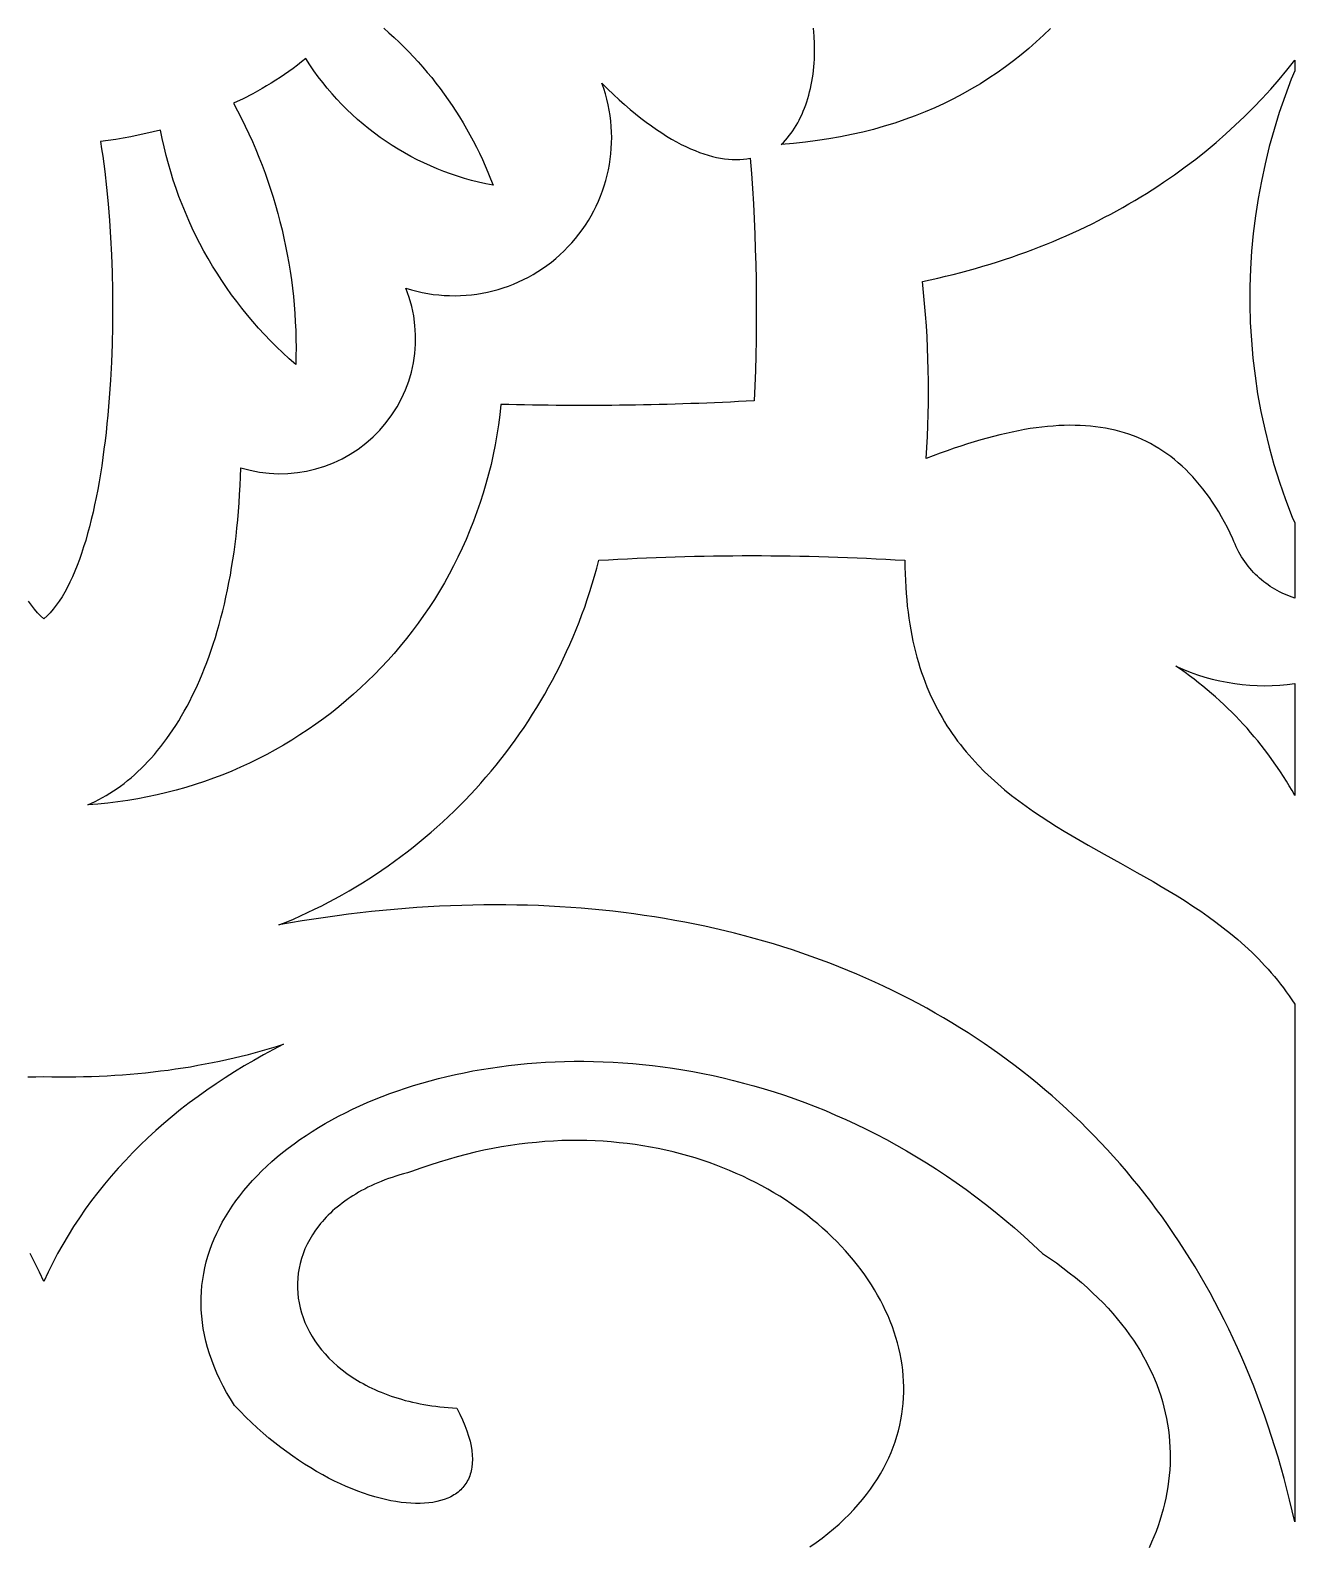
# Model space of a CAD drawing. Extents: x -4950 to -2150, y -1354 to 1346.
# Drawn here: x -2500.7 to -2349.8, y 801.8 to 982.7 of the extents above; entities that cross this region are included whole.
import ezdxf

# ---------------------------------------------------------------- set-up
doc = ezdxf.new("R2010")
doc.units = 0
doc.layers.add('LAYER_1', color=18, linetype='CONTINUOUS')

msp = doc.modelspace()

# ---------------------------------------------------------------- linework, layer by layer
at = {"layer": 'LAYER_1'}
msp.add_lwpolyline([(-2458.57, 982.94), (-2457.94, 982.39), (-2457.33, 981.84), (-2456.73, 981.27), (-2456.15, 980.7), (-2455.57, 980.11), (-2455, 979.52), (-2454.44, 978.91), (-2453.9, 978.3), (-2453.36, 977.67), (-2452.84, 977.04), (-2452.33, 976.39), (-2451.83, 975.74), (-2451.34, 975.08), (-2450.87, 974.41), (-2450.4, 973.73), (-2449.95, 973.04), (-2449.51, 972.35), (-2449.08, 971.65), (-2448.67, 970.94), (-2448.27, 970.22), (-2447.88, 969.49), (-2447.5, 968.76), (-2447.14, 968.01), (-2446.79, 967.27), (-2446.45, 966.51), (-2446.12, 965.75), (-2445.81, 964.98), (-2445.52, 964.2, -0.209037), (-2467.87, 979.31), (-2468.36, 978.92), (-2468.86, 978.53), (-2469.37, 978.15), (-2469.88, 977.78), (-2470.4, 977.42), (-2470.93, 977.07), (-2471.46, 976.72), (-2472, 976.38), (-2472.54, 976.06), (-2473.09, 975.74), (-2473.64, 975.42), (-2474.2, 975.12), (-2475.33, 974.53), (-2476.48, 973.98), (-2476, 973.08), (-2475.54, 972.17), (-2475.09, 971.26), (-2474.66, 970.34), (-2474.24, 969.42), (-2473.84, 968.48), (-2473.46, 967.55), (-2473.09, 966.61), (-2472.73, 965.66), (-2472.4, 964.7), (-2472.07, 963.75), (-2471.77, 962.78), (-2471.48, 961.81), (-2471.2, 960.84), (-2470.95, 959.86), (-2470.7, 958.88), (-2470.48, 957.9), (-2470.27, 956.91), (-2470.08, 955.92), (-2469.9, 954.92), (-2469.74, 953.93), (-2469.59, 952.93), (-2469.47, 951.92), (-2469.35, 950.92), (-2469.26, 949.91), (-2469.18, 948.9), (-2469.12, 947.88), (-2469.07, 946.87), (-2469.04, 945.85), (-2469.03, 944.84), (-2469.04, 943.82), (-2469.06, 942.8), (-2469.84, 943.49), (-2470.6, 944.19), (-2471.35, 944.91), (-2472.08, 945.64), (-2472.8, 946.39), (-2473.49, 947.15), (-2474.18, 947.92), (-2474.84, 948.71), (-2475.49, 949.51), (-2476.11, 950.32), (-2476.73, 951.14), (-2477.32, 951.98), (-2477.9, 952.83), (-2478.45, 953.69), (-2478.99, 954.56), (-2479.51, 955.44), (-2480.02, 956.33), (-2480.5, 957.24), (-2480.97, 958.15), (-2481.41, 959.07), (-2481.84, 960), (-2482.24, 960.95), (-2482.63, 961.9), (-2483, 962.85), (-2483.35, 963.82), (-2483.68, 964.79), (-2483.98, 965.78), (-2484.27, 966.77), (-2484.54, 967.76), (-2484.78, 968.77), (-2485.01, 969.77), (-2485.21, 970.79), (-2486.09, 970.57), (-2486.97, 970.36), (-2487.86, 970.16), (-2488.75, 969.98), (-2489.65, 969.82), (-2490.55, 969.67), (-2491.46, 969.54), (-2492.37, 969.43), (-2492.23, 968.55), (-2492.1, 967.66), (-2491.86, 965.83), (-2491.64, 963.94), (-2491.46, 961.99), (-2491.3, 959.99), (-2491.16, 957.95), (-2491.06, 955.88), (-2490.99, 953.77), (-2490.94, 951.65), (-2490.93, 949.51), (-2490.94, 947.37), (-2490.99, 945.22), (-2491.07, 943.08), (-2491.18, 940.95), (-2491.32, 938.83), (-2491.5, 936.75), (-2491.6, 935.72), (-2491.71, 934.7), (-2491.82, 933.69), (-2491.95, 932.69), (-2492.08, 931.7), (-2492.22, 930.72), (-2492.38, 929.76), (-2492.54, 928.81), (-2492.7, 927.87), (-2492.88, 926.95), (-2493.07, 926.05), (-2493.26, 925.17), (-2493.47, 924.3), (-2493.68, 923.45), (-2493.9, 922.62), (-2494.13, 921.82), (-2494.38, 921.03), (-2494.63, 920.27), (-2494.88, 919.53), (-2495.15, 918.82), (-2495.43, 918.13), (-2495.72, 917.47), (-2496.02, 916.83), (-2496.32, 916.22), (-2496.64, 915.64), (-2496.96, 915.09), (-2497.3, 914.57), (-2497.65, 914.08), (-2498, 913.62), (-2498.37, 913.19), (-2498.74, 912.8), (-2499.13, 912.45), (-2499.51, 912.8), (-2499.89, 913.19), (-2500.25, 913.62), (-2500.61, 914.08), (-2500.95, 914.57)], format="xyb", dxfattribs=at)
for points in [[(-2378.99, 982.92), (-2379.83, 982.11), (-2380.69, 981.31), (-2381.57, 980.53), (-2382.48, 979.78), (-2383.41, 979.04), (-2384.36, 978.32), (-2385.33, 977.63), (-2386.33, 976.96), (-2387.35, 976.32), (-2388.4, 975.69), (-2389.46, 975.09), (-2390.55, 974.52), (-2391.67, 973.97), (-2392.8, 973.45), (-2393.96, 972.95), (-2395.14, 972.48), (-2396.35, 972.03), (-2397.58, 971.62), (-2398.83, 971.23), (-2400.1, 970.87), (-2401.4, 970.54), (-2402.72, 970.24), (-2404.06, 969.97), (-2405.43, 969.72), (-2406.81, 969.52), (-2408.23, 969.34), (-2409.66, 969.19), (-2411.12, 969.08), (-2410.87, 969.32), (-2410.63, 969.58), (-2410.39, 969.84), (-2410.17, 970.12), (-2409.95, 970.4), (-2409.74, 970.7), (-2409.54, 971.01), (-2409.34, 971.32), (-2409.16, 971.65), (-2408.98, 971.98), (-2408.81, 972.33), (-2408.64, 972.68), (-2408.49, 973.04), (-2408.34, 973.41), (-2408.2, 973.78), (-2408.07, 974.17), (-2407.95, 974.56), (-2407.84, 974.95), (-2407.73, 975.36), (-2407.64, 975.76), (-2407.55, 976.18), (-2407.47, 976.6), (-2407.4, 977.03), (-2407.33, 977.46), (-2407.28, 977.9), (-2407.23, 978.34), (-2407.2, 978.78), (-2407.17, 979.23), (-2407.15, 979.69), (-2407.14, 980.14), (-2407.15, 981.07), (-2407.19, 982), (-2407.22, 982.47), (-2407.27, 982.94)], [(-2501.04, 857.79), (-2500.09, 857.8), (-2499.13, 857.82), (-2498.17, 857.8), (-2497.22, 857.79), (-2496.27, 857.79), (-2495.32, 857.8), (-2494.38, 857.82), (-2493.44, 857.85), (-2492.51, 857.89), (-2491.58, 857.93), (-2490.66, 857.98), (-2489.74, 858.05), (-2488.82, 858.12), (-2487.91, 858.2), (-2487, 858.29), (-2486.1, 858.39), (-2485.2, 858.5), (-2484.3, 858.61), (-2483.41, 858.74), (-2482.52, 858.87), (-2481.64, 859.01), (-2480.76, 859.17), (-2479.88, 859.33), (-2479.01, 859.5), (-2478.15, 859.67), (-2477.28, 859.86), (-2476.42, 860.06), (-2475.57, 860.26), (-2474.72, 860.48), (-2473.87, 860.7), (-2473.03, 860.93), (-2472.19, 861.17), (-2471.36, 861.42), (-2470.53, 861.68), (-2471.72, 861.06), (-2472.91, 860.42), (-2474.08, 859.76), (-2475.23, 859.09), (-2476.36, 858.4), (-2477.48, 857.69), (-2478.58, 856.96), (-2479.66, 856.22), (-2480.73, 855.46), (-2481.77, 854.68), (-2482.8, 853.88), (-2483.81, 853.07), (-2484.79, 852.24), (-2485.76, 851.39), (-2486.7, 850.52), (-2487.62, 849.64), (-2488.52, 848.75), (-2489.4, 847.83), (-2490.26, 846.9), (-2491.09, 845.95), (-2491.9, 844.99), (-2492.69, 844.01), (-2493.45, 843.02), (-2494.18, 842), (-2494.89, 840.98), (-2495.58, 839.93), (-2496.24, 838.88), (-2496.87, 837.8), (-2497.48, 836.71), (-2498.05, 835.61), (-2498.61, 834.49), (-2499.13, 833.36), (-2499.65, 834.49), (-2500.2, 835.61), (-2500.78, 836.71)], [(-2407.71, 801.69), (-2406.96, 802.22), (-2406.23, 802.76), (-2405.54, 803.31), (-2404.87, 803.87), (-2404.22, 804.43), (-2403.61, 805), (-2403.02, 805.58), (-2402.46, 806.17), (-2401.93, 806.76), (-2401.42, 807.36), (-2400.94, 807.96), (-2400.48, 808.57), (-2400.05, 809.19), (-2399.65, 809.81), (-2399.27, 810.43), (-2398.92, 811.06), (-2398.59, 811.69), (-2398.28, 812.33), (-2398.01, 812.97), (-2397.75, 813.61), (-2397.52, 814.25), (-2397.31, 814.9), (-2397.13, 815.55), (-2396.97, 816.21), (-2396.83, 816.86), (-2396.72, 817.52), (-2396.63, 818.17), (-2396.56, 818.83), (-2396.51, 819.49), (-2396.49, 820.15), (-2396.49, 820.81), (-2396.51, 821.47), (-2396.55, 822.13), (-2396.61, 822.78), (-2396.7, 823.44), (-2396.8, 824.1), (-2396.93, 824.75), (-2397.08, 825.4), (-2397.24, 826.05), (-2397.43, 826.7), (-2397.64, 827.34), (-2397.86, 827.98), (-2398.11, 828.62), (-2398.37, 829.26), (-2398.66, 829.89), (-2398.96, 830.51), (-2399.28, 831.13), (-2399.62, 831.75), (-2399.98, 832.36), (-2400.35, 832.97), (-2400.75, 833.57), (-2401.16, 834.16), (-2401.58, 834.75), (-2402.03, 835.34), (-2402.49, 835.91), (-2402.97, 836.48), (-2403.46, 837.04), (-2403.98, 837.59), (-2404.5, 838.14), (-2405.05, 838.68), (-2405.61, 839.2), (-2406.18, 839.72), (-2406.77, 840.24), (-2407.37, 840.74), (-2407.99, 841.23), (-2408.63, 841.71), (-2409.27, 842.18), (-2409.94, 842.65), (-2410.61, 843.1), (-2411.3, 843.54), (-2412, 843.96), (-2412.72, 844.38), (-2413.45, 844.79), (-2414.19, 845.18), (-2414.95, 845.56), (-2415.71, 845.93), (-2416.49, 846.28), (-2417.29, 846.62), (-2418.09, 846.95), (-2418.9, 847.26), (-2419.73, 847.56), (-2420.57, 847.85), (-2421.41, 848.12), (-2422.27, 848.37), (-2423.14, 848.61), (-2424.02, 848.84), (-2424.91, 849.04), (-2425.81, 849.24), (-2426.72, 849.41), (-2427.64, 849.57), (-2428.57, 849.71), (-2429.5, 849.84), (-2430.45, 849.94), (-2431.4, 850.03), (-2432.37, 850.1), (-2433.34, 850.16), (-2434.32, 850.19), (-2435.3, 850.2), (-2436.3, 850.2), (-2437.3, 850.18), (-2438.31, 850.13), (-2439.32, 850.07), (-2440.34, 849.98), (-2441.37, 849.88), (-2442.41, 849.75), (-2443.45, 849.6), (-2444.49, 849.43), (-2445.55, 849.24), (-2446.6, 849.03), (-2447.67, 848.79), (-2448.73, 848.53), (-2449.81, 848.25), (-2450.88, 847.95), (-2451.96, 847.62), (-2453.05, 847.27), (-2454.14, 846.89), (-2455.23, 846.49), (-2455.72, 846.36), (-2456.19, 846.23), (-2456.66, 846.09), (-2457.12, 845.95), (-2457.57, 845.8), (-2458.01, 845.65), (-2458.44, 845.49), (-2458.86, 845.32), (-2459.27, 845.15), (-2459.68, 844.97), (-2460.07, 844.79), (-2460.46, 844.61), (-2460.83, 844.41), (-2461.2, 844.22), (-2461.56, 844.02), (-2461.91, 843.81), (-2462.25, 843.6), (-2462.58, 843.39), (-2462.91, 843.17), (-2463.22, 842.95), (-2463.53, 842.73), (-2463.82, 842.5), (-2464.11, 842.26), (-2464.39, 842.03), (-2464.66, 841.79), (-2464.92, 841.54), (-2465.18, 841.3), (-2465.42, 841.05), (-2465.66, 840.79), (-2465.89, 840.54), (-2466.11, 840.28), (-2466.32, 840.02), (-2466.71, 839.48), (-2467.07, 838.94), (-2467.4, 838.39), (-2467.7, 837.83), (-2467.96, 837.27), (-2468.19, 836.69), (-2468.38, 836.12), (-2468.54, 835.53), (-2468.67, 834.95), (-2468.77, 834.36), (-2468.83, 833.77), (-2468.86, 833.17), (-2468.86, 832.58), (-2468.83, 831.99), (-2468.76, 831.4), (-2468.66, 830.81), (-2468.54, 830.22), (-2468.38, 829.64), (-2468.19, 829.06), (-2467.96, 828.49), (-2467.71, 827.93), (-2467.43, 827.37), (-2467.12, 826.82), (-2466.77, 826.28), (-2466.4, 825.75), (-2465.99, 825.23), (-2465.56, 824.72), (-2465.1, 824.22), (-2464.6, 823.74), (-2464.08, 823.27), (-2463.53, 822.82), (-2462.95, 822.38), (-2462.34, 821.96), (-2461.7, 821.56), (-2461.37, 821.37), (-2461.03, 821.18), (-2460.69, 820.99), (-2460.34, 820.81), (-2459.98, 820.64), (-2459.61, 820.47), (-2459.24, 820.3), (-2458.86, 820.15), (-2458.47, 819.99), (-2458.08, 819.84), (-2457.68, 819.7), (-2457.27, 819.57), (-2456.86, 819.44), (-2456.44, 819.31), (-2456.01, 819.19), (-2455.58, 819.08), (-2455.14, 818.98), (-2454.69, 818.88), (-2454.23, 818.78), (-2453.77, 818.7), (-2453.3, 818.62), (-2452.83, 818.55), (-2452.35, 818.48), (-2451.86, 818.42), (-2451.36, 818.37), (-2450.86, 818.33), (-2450.35, 818.29), (-2449.84, 818.26), (-2449.47, 817.55), (-2449.15, 816.85), (-2448.87, 816.18), (-2448.63, 815.54), (-2448.43, 814.91), (-2448.26, 814.31), (-2448.14, 813.74), (-2448.05, 813.19), (-2447.99, 812.66), (-2447.98, 812.15), (-2447.99, 811.67), (-2448.04, 811.21), (-2448.08, 810.99), (-2448.12, 810.78), (-2448.17, 810.57), (-2448.23, 810.36), (-2448.3, 810.17), (-2448.38, 809.97), (-2448.46, 809.79), (-2448.55, 809.61), (-2448.65, 809.43), (-2448.75, 809.27), (-2448.87, 809.1), (-2448.99, 808.95), (-2449.11, 808.8), (-2449.24, 808.65), (-2449.38, 808.51), (-2449.53, 808.38), (-2449.68, 808.25), (-2449.84, 808.13), (-2450.01, 808.01), (-2450.18, 807.9), (-2450.36, 807.79), (-2450.54, 807.69), (-2450.73, 807.6), (-2450.93, 807.51), (-2451.34, 807.35), (-2451.77, 807.22), (-2452.22, 807.1), (-2452.69, 807.01), (-2453.18, 806.95), (-2453.69, 806.9), (-2454.22, 806.88), (-2454.76, 806.88), (-2455.32, 806.9), (-2455.9, 806.94), (-2456.49, 807.01), (-2457.1, 807.1), (-2457.72, 807.21), (-2458.35, 807.35), (-2458.99, 807.51), (-2459.64, 807.69), (-2460.3, 807.89), (-2460.97, 808.11), (-2461.65, 808.36), (-2462.34, 808.63), (-2463.03, 808.92), (-2463.73, 809.23), (-2464.44, 809.56), (-2465.14, 809.92), (-2465.85, 810.3), (-2466.57, 810.7), (-2467.28, 811.12), (-2468, 811.56), (-2468.72, 812.03), (-2469.43, 812.52), (-2470.14, 813.03), (-2470.86, 813.56), (-2471.56, 814.11), (-2472.27, 814.69), (-2472.97, 815.28), (-2473.66, 815.9), (-2474.35, 816.54), (-2475.03, 817.2), (-2475.7, 817.88), (-2476.36, 818.59), (-2476.85, 819.36), (-2477.31, 820.13), (-2477.73, 820.9), (-2478.12, 821.67), (-2478.48, 822.44), (-2478.8, 823.21), (-2479.09, 823.97), (-2479.36, 824.73), (-2479.59, 825.49), (-2479.79, 826.25), (-2479.96, 827), (-2480.1, 827.75), (-2480.21, 828.49), (-2480.29, 829.24), (-2480.34, 829.98), (-2480.36, 830.71), (-2480.35, 831.44), (-2480.32, 832.17), (-2480.26, 832.89), (-2480.17, 833.6), (-2480.05, 834.31), (-2479.91, 835.02), (-2479.74, 835.72), (-2479.54, 836.41), (-2479.32, 837.1), (-2479.07, 837.78), (-2478.8, 838.46), (-2478.5, 839.13), (-2478.18, 839.79), (-2477.83, 840.45), (-2477.46, 841.1), (-2477.07, 841.74), (-2476.65, 842.37), (-2476.21, 842.99), (-2475.75, 843.61), (-2475.26, 844.22), (-2474.76, 844.82), (-2474.23, 845.41), (-2473.68, 845.99), (-2473.11, 846.57), (-2472.52, 847.13), (-2471.91, 847.69), (-2471.28, 848.23), (-2470.63, 848.77), (-2469.96, 849.29), (-2469.27, 849.81), (-2468.56, 850.31), (-2467.84, 850.8), (-2467.1, 851.29), (-2466.34, 851.76), (-2465.56, 852.22), (-2464.76, 852.66), (-2463.95, 853.1), (-2463.12, 853.52), (-2462.28, 853.93), (-2461.42, 854.33), (-2460.55, 854.72), (-2459.66, 855.09), (-2458.75, 855.45), (-2457.83, 855.8), (-2456.9, 856.14), (-2455.95, 856.46), (-2455, 856.76), (-2454.02, 857.05), (-2453.04, 857.33), (-2452.04, 857.59), (-2451.03, 857.84), (-2450.01, 858.08), (-2448.98, 858.29), (-2447.94, 858.5), (-2446.88, 858.68), (-2445.82, 858.85), (-2444.74, 859.01), (-2443.66, 859.15), (-2442.57, 859.27), (-2441.46, 859.38), (-2440.35, 859.46), (-2439.24, 859.54), (-2438.11, 859.59), (-2436.97, 859.63), (-2435.83, 859.65), (-2434.68, 859.65), (-2433.53, 859.63), (-2432.36, 859.6), (-2431.2, 859.54), (-2430.02, 859.47), (-2428.84, 859.38), (-2427.66, 859.27), (-2426.47, 859.14), (-2425.27, 858.99), (-2424.08, 858.82), (-2422.88, 858.63), (-2421.67, 858.42), (-2420.46, 858.19), (-2419.25, 857.94), (-2418.04, 857.67), (-2416.82, 857.37), (-2415.61, 857.06), (-2414.39, 856.73), (-2413.17, 856.37), (-2411.95, 855.99), (-2410.73, 855.59), (-2409.51, 855.16), (-2408.29, 854.72), (-2407.07, 854.25), (-2405.85, 853.76), (-2404.63, 853.24), (-2403.42, 852.7), (-2402.2, 852.14), (-2400.99, 851.56), (-2399.78, 850.95), (-2398.57, 850.31), (-2397.37, 849.65), (-2396.17, 848.97), (-2394.97, 848.26), (-2393.78, 847.53), (-2392.59, 846.77), (-2391.41, 845.99), (-2390.23, 845.18), (-2389.06, 844.35), (-2387.9, 843.48), (-2386.74, 842.6), (-2385.58, 841.68), (-2384.44, 840.74), (-2383.3, 839.77), (-2382.17, 838.78), (-2381.04, 837.76), (-2379.93, 836.71), (-2379.09, 836.15), (-2378.28, 835.58), (-2377.5, 835), (-2376.74, 834.42), (-2376.01, 833.83), (-2375.3, 833.24), (-2374.62, 832.64), (-2373.96, 832.03), (-2373.32, 831.42), (-2372.71, 830.81), (-2372.12, 830.18), (-2371.56, 829.56), (-2371.02, 828.93), (-2370.5, 828.29), (-2370.01, 827.65), (-2369.54, 827.01), (-2369.09, 826.36), (-2368.66, 825.71), (-2368.26, 825.06), (-2367.88, 824.4), (-2367.52, 823.74), (-2367.19, 823.08), (-2366.87, 822.41), (-2366.58, 821.74), (-2366.31, 821.07), (-2366.06, 820.4), (-2365.83, 819.73), (-2365.63, 819.05), (-2365.44, 818.37), (-2365.28, 817.69), (-2365.14, 817.02), (-2365.01, 816.34), (-2364.91, 815.65), (-2364.83, 814.97), (-2364.77, 814.29), (-2364.73, 813.61), (-2364.7, 812.93), (-2364.7, 812.25), (-2364.72, 811.57), (-2364.75, 810.89), (-2364.81, 810.22), (-2364.89, 809.54), (-2364.98, 808.87), (-2365.09, 808.19), (-2365.22, 807.52), (-2365.37, 806.85), (-2365.54, 806.19), (-2365.73, 805.52), (-2365.93, 804.86), (-2366.15, 804.2), (-2366.39, 803.55), (-2366.65, 802.9), (-2366.92, 802.25), (-2367.21, 801.6)]]:
    msp.add_lwpolyline(points, dxfattribs=at)
for points in [[(-2349.84, 977.87), (-2350.25, 976.86), (-2350.99, 974.88), (-2351.68, 972.88), (-2352.3, 970.85), (-2352.87, 968.82), (-2353.37, 966.77), (-2353.82, 964.7), (-2354.2, 962.62), (-2354.52, 960.53), (-2354.78, 958.43), (-2354.98, 956.32), (-2355.12, 954.21), (-2355.19, 952.09), (-2355.19, 949.96), (-2355.14, 947.83), (-2355.01, 945.7), (-2354.83, 943.57), (-2354.57, 941.44), (-2354.26, 939.32), (-2353.87, 937.19), (-2353.42, 935.07), (-2352.9, 932.96), (-2352.31, 930.86), (-2351.65, 928.76), (-2350.92, 926.68), (-2350.13, 924.6), (-2349.84, 923.92), (-2349.84, 914.92), (-2350.15, 915.03), (-2350.45, 915.14), (-2350.75, 915.26), (-2351.05, 915.38), (-2351.35, 915.52), (-2351.64, 915.66), (-2351.92, 915.82), (-2352.2, 915.98), (-2352.48, 916.14), (-2352.76, 916.32), (-2353.02, 916.5), (-2353.29, 916.7), (-2353.54, 916.89), (-2353.8, 917.1), (-2354.04, 917.31), (-2354.29, 917.54), (-2354.52, 917.76), (-2354.75, 918), (-2354.97, 918.24), (-2355.19, 918.49), (-2355.4, 918.75), (-2355.6, 919.01), (-2355.8, 919.28), (-2355.99, 919.56), (-2356.17, 919.84), (-2356.34, 920.13), (-2356.51, 920.43), (-2356.66, 920.73), (-2356.81, 921.04), (-2356.95, 921.35), (-2357.09, 921.67), (-2357.21, 922), (-2357.54, 922.68), (-2357.87, 923.34), (-2358.21, 923.98), (-2358.56, 924.61), (-2358.91, 925.21), (-2359.27, 925.8), (-2359.64, 926.37), (-2360.02, 926.92), (-2360.4, 927.45), (-2360.79, 927.97), (-2361.19, 928.46), (-2361.59, 928.94), (-2362, 929.41), (-2362.42, 929.85), (-2362.85, 930.28), (-2363.28, 930.69), (-2363.73, 931.08), (-2364.17, 931.46), (-2364.63, 931.82), (-2365.1, 932.16), (-2365.57, 932.48), (-2366.05, 932.79), (-2366.53, 933.08), (-2367.03, 933.36), (-2367.53, 933.61), (-2368.04, 933.85), (-2368.56, 934.08), (-2369.09, 934.29), (-2369.63, 934.48), (-2370.17, 934.66), (-2370.72, 934.82), (-2371.28, 934.96), (-2371.85, 935.09), (-2372.43, 935.2), (-2373.01, 935.3), (-2373.6, 935.38), (-2374.21, 935.44), (-2374.82, 935.49), (-2375.43, 935.52), (-2376.06, 935.54), (-2376.7, 935.55), (-2377.34, 935.53), (-2378, 935.51), (-2378.66, 935.46), (-2379.33, 935.41), (-2380.01, 935.34), (-2380.7, 935.25), (-2381.4, 935.15), (-2382.1, 935.03), (-2382.82, 934.9), (-2383.54, 934.75), (-2384.28, 934.59), (-2385.02, 934.42), (-2385.78, 934.23), (-2386.54, 934.03), (-2387.31, 933.81), (-2388.09, 933.58), (-2388.88, 933.34), (-2389.68, 933.08), (-2390.49, 932.81), (-2391.31, 932.52), (-2392.14, 932.22), (-2392.98, 931.91), (-2393.83, 931.58, 0.045249), (-2394.27, 952.71), (-2393.35, 952.91), (-2392.42, 953.12), (-2391.51, 953.33), (-2390.6, 953.56), (-2389.7, 953.79), (-2388.81, 954.03), (-2387.92, 954.28), (-2387.05, 954.53), (-2386.18, 954.79), (-2385.31, 955.07), (-2384.46, 955.34), (-2383.61, 955.63), (-2382.77, 955.92), (-2381.94, 956.22), (-2381.11, 956.53), (-2380.29, 956.84), (-2379.48, 957.17), (-2378.68, 957.49), (-2377.89, 957.83), (-2377.1, 958.17), (-2376.32, 958.52), (-2375.54, 958.88), (-2374.78, 959.24), (-2374.02, 959.61), (-2373.27, 959.99), (-2372.52, 960.37), (-2371.79, 960.76), (-2371.06, 961.16), (-2370.34, 961.56), (-2369.63, 961.97), (-2368.92, 962.38), (-2368.22, 962.8), (-2367.53, 963.23), (-2366.85, 963.66), (-2366.17, 964.1), (-2365.5, 964.55), (-2364.19, 965.45), (-2362.9, 966.38), (-2361.65, 967.33), (-2360.42, 968.31), (-2359.23, 969.3), (-2358.06, 970.32), (-2356.93, 971.35), (-2355.83, 972.4), (-2354.75, 973.48), (-2353.71, 974.57), (-2352.7, 975.68), (-2351.71, 976.81), (-2350.76, 977.95), (-2349.84, 979.11)], [(-2432.53, 976.37), (-2431.84, 975.69), (-2431.16, 975.04), (-2430.48, 974.41), (-2429.81, 973.82), (-2429.16, 973.25), (-2428.51, 972.72), (-2427.87, 972.21), (-2427.24, 971.72), (-2426.61, 971.27), (-2426, 970.84), (-2425.39, 970.44), (-2424.8, 970.06), (-2424.21, 969.71), (-2423.63, 969.39), (-2423.06, 969.08), (-2422.5, 968.81), (-2421.95, 968.56), (-2421.41, 968.33), (-2420.88, 968.12), (-2420.36, 967.94), (-2419.84, 967.78), (-2419.34, 967.64), (-2418.84, 967.53), (-2418.36, 967.44), (-2417.88, 967.36), (-2417.41, 967.31), (-2416.96, 967.28), (-2416.51, 967.27), (-2416.07, 967.28), (-2415.64, 967.31), (-2415.23, 967.35), (-2414.82, 967.42), (-2414.68, 965.61), (-2414.56, 963.81), (-2414.45, 962), (-2414.36, 960.19), (-2414.28, 958.38), (-2414.22, 956.57), (-2414.17, 954.76), (-2414.13, 952.95), (-2414.11, 951.14), (-2414.1, 949.33), (-2414.11, 947.52), (-2414.13, 945.71), (-2414.16, 943.9), (-2414.21, 942.09), (-2414.27, 940.28), (-2414.35, 938.47, -0.020022), (-2444.59, 938.04), (-2444.72, 936.82), (-2444.88, 935.62), (-2445.06, 934.42), (-2445.27, 933.23), (-2445.5, 932.06), (-2445.76, 930.89), (-2446.05, 929.73), (-2446.36, 928.58), (-2446.69, 927.45), (-2447.05, 926.32), (-2447.44, 925.21), (-2447.84, 924.11), (-2448.27, 923.02), (-2448.73, 921.94), (-2449.21, 920.88), (-2449.7, 919.83), (-2450.23, 918.79), (-2450.77, 917.77), (-2451.33, 916.75), (-2451.92, 915.76), (-2452.52, 914.78), (-2453.15, 913.81), (-2453.8, 912.86), (-2454.47, 911.92), (-2455.15, 911), (-2455.86, 910.09), (-2456.59, 909.2), (-2457.33, 908.33), (-2458.09, 907.47), (-2458.87, 906.63), (-2459.67, 905.81), (-2460.49, 905), (-2461.32, 904.22), (-2462.17, 903.45), (-2463.03, 902.7), (-2463.92, 901.96), (-2464.81, 901.25), (-2465.73, 900.56), (-2466.65, 899.88), (-2467.6, 899.23), (-2468.56, 898.6), (-2469.53, 897.98), (-2470.51, 897.39), (-2471.51, 896.82), (-2472.53, 896.27), (-2473.55, 895.74), (-2474.59, 895.24), (-2475.64, 894.75), (-2476.71, 894.29), (-2477.78, 893.85), (-2478.87, 893.44), (-2479.96, 893.04), (-2481.07, 892.67), (-2482.19, 892.33), (-2483.32, 892.01), (-2484.46, 891.71), (-2485.61, 891.44), (-2486.76, 891.2), (-2487.93, 890.98), (-2489.1, 890.78), (-2490.29, 890.61), (-2491.48, 890.47), (-2492.68, 890.35), (-2493.88, 890.27), (-2493.44, 890.46), (-2492.99, 890.67), (-2492.55, 890.89), (-2492.11, 891.12), (-2491.68, 891.37), (-2491.25, 891.63), (-2490.82, 891.91), (-2490.39, 892.2), (-2489.97, 892.5), (-2489.54, 892.82), (-2489.13, 893.15), (-2488.71, 893.49), (-2488.3, 893.85), (-2487.9, 894.22), (-2487.5, 894.6), (-2487.1, 895), (-2486.7, 895.41), (-2486.32, 895.84), (-2485.93, 896.28), (-2485.55, 896.73), (-2485.18, 897.2), (-2484.81, 897.68), (-2484.44, 898.18), (-2484.08, 898.68), (-2483.73, 899.21), (-2483.38, 899.74), (-2483.03, 900.29), (-2482.7, 900.86), (-2482.37, 901.43), (-2482.04, 902.03), (-2481.72, 902.63), (-2481.41, 903.25), (-2481.1, 903.88), (-2480.8, 904.53), (-2480.51, 905.19), (-2480.22, 905.87), (-2479.95, 906.56), (-2479.67, 907.26), (-2479.41, 907.98), (-2479.15, 908.71), (-2478.91, 909.45), (-2478.66, 910.21), (-2478.43, 910.98), (-2478.21, 911.77), (-2477.99, 912.57), (-2477.78, 913.39), (-2477.58, 914.22), (-2477.39, 915.06), (-2477.21, 915.92), (-2477.04, 916.79), (-2476.87, 917.67), (-2476.72, 918.57), (-2476.57, 919.49), (-2476.43, 920.42), (-2476.31, 921.36), (-2476.19, 922.31), (-2476.08, 923.29), (-2475.99, 924.27), (-2475.9, 925.27), (-2475.82, 926.28), (-2475.76, 927.31), (-2475.7, 928.35), (-2475.66, 929.41), (-2475.63, 930.48, 0.629642), (-2455.91, 951.91, 0.625155)], [(-2432.89, 919.44, -0.030769), (-2396.37, 919.44), (-2396.36, 918.62), (-2396.34, 917.81), (-2396.31, 917.02), (-2396.27, 916.23), (-2396.22, 915.47), (-2396.15, 914.71), (-2396.08, 913.97), (-2395.99, 913.25), (-2395.9, 912.53), (-2395.79, 911.83), (-2395.67, 911.14), (-2395.54, 910.46), (-2395.41, 909.8), (-2395.26, 909.15), (-2395.1, 908.51), (-2394.93, 907.88), (-2394.75, 907.26), (-2394.57, 906.65), (-2394.37, 906.06), (-2394.16, 905.47), (-2393.95, 904.9), (-2393.73, 904.33), (-2393.49, 903.78), (-2393.25, 903.24), (-2393, 902.7), (-2392.75, 902.18), (-2392.48, 901.66), (-2392.21, 901.16), (-2391.92, 900.66), (-2391.63, 900.18), (-2391.34, 899.7), (-2391.03, 899.23), (-2390.72, 898.77), (-2390.4, 898.32), (-2390.08, 897.87), (-2389.74, 897.44), (-2389.41, 897.01), (-2389.06, 896.59), (-2388.71, 896.18), (-2388.35, 895.77), (-2387.61, 894.98), (-2386.86, 894.21), (-2386.08, 893.47), (-2385.28, 892.75), (-2384.46, 892.06), (-2383.62, 891.39), (-2382.76, 890.73), (-2381.89, 890.09), (-2381.01, 889.47), (-2380.11, 888.87), (-2379.19, 888.27), (-2378.27, 887.69), (-2377.34, 887.12), (-2376.39, 886.56), (-2374.48, 885.45), (-2372.56, 884.37), (-2370.62, 883.29), (-2368.67, 882.2), (-2366.74, 881.1), (-2365.77, 880.53), (-2364.82, 879.96), (-2363.86, 879.38), (-2362.92, 878.79), (-2361.99, 878.18), (-2361.06, 877.56), (-2360.15, 876.92), (-2359.25, 876.27), (-2358.36, 875.59), (-2357.49, 874.9), (-2356.63, 874.18), (-2355.79, 873.44), (-2354.97, 872.67), (-2354.17, 871.88), (-2353.39, 871.06), (-2353.01, 870.64), (-2352.63, 870.21), (-2352.26, 869.77), (-2351.9, 869.33), (-2351.54, 868.87), (-2351.19, 868.41), (-2350.84, 867.94), (-2350.5, 867.47), (-2350.17, 866.98), (-2349.84, 866.48), (-2349.84, 804.71), (-2350.14, 806.02), (-2350.45, 807.32), (-2350.77, 808.6), (-2351.11, 809.88), (-2351.46, 811.15), (-2351.82, 812.4), (-2352.2, 813.64), (-2352.59, 814.88), (-2352.99, 816.1), (-2353.41, 817.31), (-2353.84, 818.5), (-2354.28, 819.69), (-2354.73, 820.87), (-2355.2, 822.03), (-2355.67, 823.18), (-2356.16, 824.32), (-2356.67, 825.46), (-2357.18, 826.57), (-2357.71, 827.68), (-2358.25, 828.78), (-2358.8, 829.86), (-2359.36, 830.94), (-2359.94, 832), (-2360.53, 833.05), (-2361.12, 834.09), (-2361.73, 835.11), (-2362.35, 836.13), (-2362.99, 837.13), (-2363.63, 838.12), (-2364.29, 839.11), (-2364.95, 840.07), (-2365.63, 841.03), (-2366.32, 841.98), (-2367.02, 842.91), (-2367.73, 843.83), (-2368.45, 844.75), (-2369.19, 845.64), (-2369.93, 846.53), (-2370.68, 847.41), (-2371.45, 848.27), (-2372.22, 849.12), (-2373.01, 849.96), (-2373.8, 850.79), (-2374.61, 851.61), (-2375.42, 852.41), (-2376.25, 853.2), (-2377.09, 853.99), (-2377.93, 854.75), (-2378.79, 855.51), (-2379.65, 856.26), (-2380.53, 856.99), (-2381.41, 857.71), (-2382.31, 858.42), (-2383.21, 859.11), (-2384.12, 859.8), (-2385.05, 860.47), (-2385.98, 861.13), (-2386.92, 861.78), (-2387.87, 862.42), (-2388.83, 863.04), (-2389.8, 863.65), (-2390.77, 864.25), (-2391.76, 864.84), (-2392.75, 865.41), (-2393.76, 865.98), (-2394.77, 866.53), (-2395.79, 867.07), (-2396.82, 867.59), (-2397.85, 868.11), (-2398.9, 868.61), (-2399.95, 869.1), (-2401.01, 869.57), (-2402.08, 870.04), (-2403.16, 870.49), (-2404.24, 870.93), (-2405.34, 871.35), (-2406.44, 871.77), (-2407.55, 872.17), (-2408.66, 872.56), (-2409.79, 872.94), (-2410.92, 873.3), (-2412.06, 873.65), (-2413.2, 873.99), (-2414.36, 874.32), (-2415.52, 874.63), (-2416.68, 874.93), (-2417.86, 875.22), (-2419.04, 875.5), (-2420.23, 875.76), (-2421.42, 876.01), (-2422.62, 876.25), (-2423.83, 876.47), (-2425.04, 876.69), (-2426.26, 876.88), (-2427.49, 877.07), (-2428.72, 877.24), (-2429.96, 877.41), (-2431.21, 877.55), (-2432.46, 877.69), (-2433.72, 877.81), (-2434.98, 877.92), (-2436.25, 878.02), (-2437.53, 878.1), (-2438.81, 878.17), (-2440.1, 878.23), (-2441.39, 878.27), (-2442.69, 878.3), (-2443.99, 878.32), (-2445.3, 878.33), (-2446.61, 878.32), (-2447.93, 878.3), (-2449.26, 878.26), (-2450.59, 878.22), (-2451.92, 878.16), (-2453.26, 878.08), (-2454.6, 878), (-2455.95, 877.9), (-2457.3, 877.78), (-2458.66, 877.66), (-2460.02, 877.52), (-2461.39, 877.36), (-2462.76, 877.2), (-2464.14, 877.02), (-2465.51, 876.82), (-2466.9, 876.62), (-2468.29, 876.4), (-2469.68, 876.16), (-2471.07, 875.92), (-2470.21, 876.27), (-2469.35, 876.63), (-2468.49, 877.01), (-2467.65, 877.4), (-2466.81, 877.8), (-2465.97, 878.22), (-2465.15, 878.64), (-2464.33, 879.08), (-2463.51, 879.53), (-2462.7, 879.99), (-2461.9, 880.46), (-2461.11, 880.94), (-2460.33, 881.44), (-2459.55, 881.94), (-2458.78, 882.46), (-2458.02, 882.99), (-2457.26, 883.53), (-2456.52, 884.08), (-2455.78, 884.64), (-2455.05, 885.21), (-2454.32, 885.79), (-2453.61, 886.38), (-2452.91, 886.98), (-2452.21, 887.6), (-2451.52, 888.22), (-2450.84, 888.85), (-2450.17, 889.5), (-2449.51, 890.15), (-2448.86, 890.81), (-2448.22, 891.48), (-2447.59, 892.17), (-2446.97, 892.86), (-2446.36, 893.56), (-2445.75, 894.27), (-2445.16, 894.99), (-2444.58, 895.72), (-2444.01, 896.45), (-2443.44, 897.2), (-2442.89, 897.96), (-2442.35, 898.72), (-2441.82, 899.49), (-2441.3, 900.27), (-2440.8, 901.06), (-2440.3, 901.86), (-2439.81, 902.67), (-2439.34, 903.48), (-2438.88, 904.31), (-2438.43, 905.14), (-2437.99, 905.98), (-2437.56, 906.82), (-2437.14, 907.68), (-2436.74, 908.54), (-2436.35, 909.41), (-2435.97, 910.29), (-2435.61, 911.17), (-2435.25, 912.06), (-2434.91, 912.96), (-2434.58, 913.86), (-2434.27, 914.78), (-2433.97, 915.7), (-2433.68, 916.62), (-2433.4, 917.56), (-2433.14, 918.5)]]:
    msp.add_lwpolyline(points, format="xyb", close=True, dxfattribs=at)
msp.add_lwpolyline([(-2364.04, 906.81), (-2363.18, 906.44), (-2362.32, 906.1), (-2361.44, 905.79), (-2360.56, 905.51), (-2359.68, 905.27), (-2358.79, 905.06), (-2357.89, 904.88), (-2357, 904.73), (-2356.1, 904.62), (-2355.2, 904.54), (-2354.3, 904.49), (-2353.4, 904.47), (-2352.51, 904.48), (-2351.61, 904.53), (-2350.72, 904.61), (-2349.84, 904.73), (-2349.84, 891.38), (-2350.16, 891.95), (-2350.49, 892.52), (-2350.83, 893.08), (-2351.18, 893.63), (-2351.54, 894.18), (-2351.9, 894.73), (-2352.27, 895.27), (-2352.65, 895.8), (-2353.04, 896.33), (-2353.44, 896.85), (-2353.84, 897.37), (-2354.25, 897.89), (-2354.67, 898.39), (-2355.1, 898.89), (-2355.53, 899.39), (-2355.98, 899.88), (-2356.43, 900.36), (-2356.88, 900.84), (-2357.35, 901.31), (-2357.82, 901.77), (-2358.3, 902.23), (-2358.78, 902.68), (-2359.28, 903.13), (-2359.78, 903.56), (-2360.29, 903.99), (-2360.8, 904.42), (-2361.33, 904.83), (-2361.85, 905.24), (-2362.39, 905.65), (-2362.93, 906.04), (-2363.48, 906.43)], close=True, dxfattribs=at)

doc.saveas('drawing.dxf')
